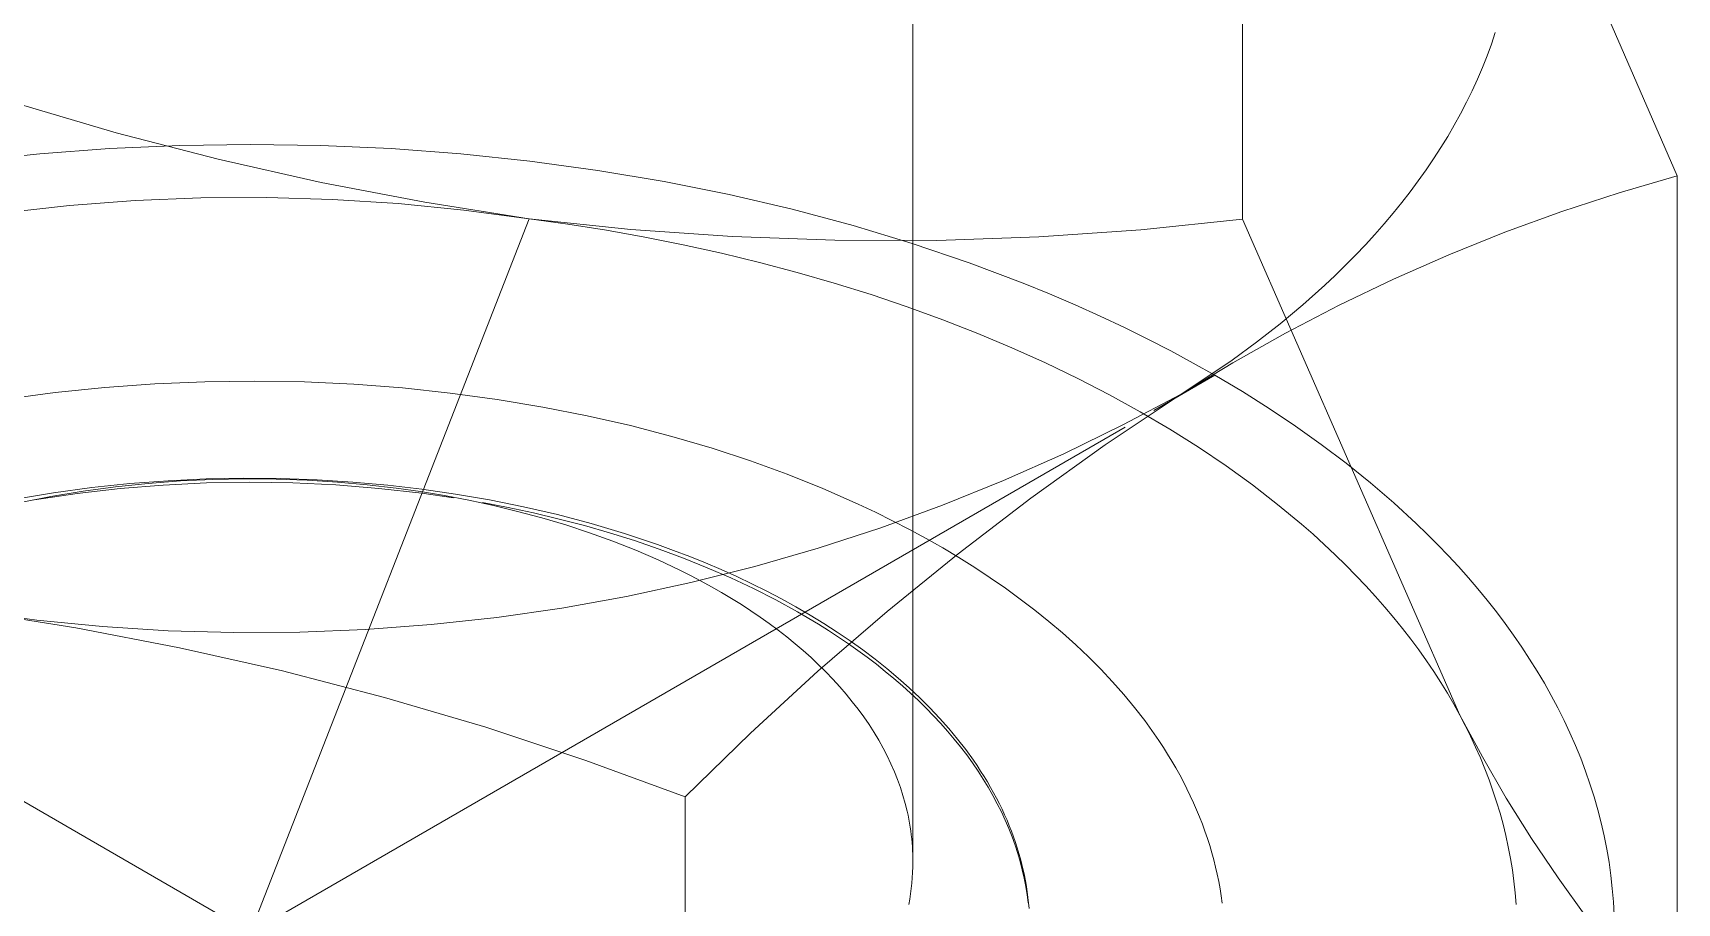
# Model space of a CAD drawing. Header units: millimetres. Extents: x -111 to 4919, y -143 to 3304.
# Drawn here: x 4696.17 to 4704.61, y 1539.37 to 1543.83 of the extents above; entities that cross this region are included whole.
import ezdxf

# ---------------------------------------------------------------- set-up
doc = ezdxf.new("R2010")
doc.units = ezdxf.units.MM
doc.layers.add('ZANO_R', color=7, linetype='Continuous', lineweight=0)

msp = doc.modelspace()

# ---------------------------------------------------------------- linework, layer by layer
at = {"layer": 'ZANO_R'}
for p, q in [((4700.6866, 1547.7956), (4700.6866, 1539.5808)), ((4702.3777, 1547.2343), (4702.3777, 1542.8751)), ((4704.6081, 1543.0967), (4703.5524, 1545.5276)), ((4703.6752, 1543.8327), (4703.6548, 1543.7725)), ((4703.6326, 1543.7124), (4703.6088, 1543.6526)), ((4703.6548, 1543.7725), (4703.6326, 1543.7124)), ((4703.6088, 1543.6526), (4703.5833, 1543.593)), ((4703.556, 1543.5337), (4703.5272, 1543.4747)), ((4703.5833, 1543.593), (4703.556, 1543.5337)), ((4696.5978, 1543.3188), (4696.0784, 1543.4719)), ((4703.5272, 1543.4747), (4703.4966, 1543.416)), ((4703.4645, 1543.3576), (4703.4307, 1543.2996)), ((4703.4966, 1543.416), (4703.4645, 1543.3576)), ((4697.1219, 1543.1826), (4696.5978, 1543.3188)), ((4703.4307, 1543.2996), (4703.3953, 1543.242)), ((4695.8522, 1543.1727), (4696.2058, 1543.21)), ((4696.2058, 1543.21), (4696.5636, 1543.2369)), ((4696.5636, 1543.2369), (4696.9244, 1543.2531)), ((4696.9244, 1543.2531), (4697.2866, 1543.2585)), ((4697.6501, 1543.0637), (4697.1219, 1543.1826)), ((4697.2866, 1543.2585), (4697.6487, 1543.2531)), ((4697.6487, 1543.2531), (4698.0095, 1543.2369)), ((4698.0095, 1543.2369), (4698.3673, 1543.21)), ((4698.3673, 1543.21), (4698.7209, 1543.1727)), ((4703.3583, 1543.1847), (4703.3198, 1543.1279)), ((4703.3953, 1543.242), (4703.3583, 1543.1847)), ((4698.7209, 1543.1727), (4699.0689, 1543.1253)), ((4699.0689, 1543.1253), (4699.4099, 1543.0681)), ((4703.3198, 1543.1279), (4703.2797, 1543.0715)), ((4698.182, 1542.9621), (4697.6501, 1543.0637)), ((4699.4099, 1543.0681), (4699.7429, 1543.0015)), ((4703.2381, 1543.0156), (4703.1951, 1542.9601)), ((4703.2797, 1543.0715), (4703.2381, 1543.0156)), ((4704.3104, 1543.0102), (4704.6081, 1543.0967)), ((4704.6081, 1538.7375), (4704.6081, 1543.0967)), ((4696.0227, 1542.9085), (4696.3585, 1542.9452)), ((4696.3585, 1542.9452), (4696.6954, 1542.9704)), ((4696.6954, 1542.9704), (4697.033, 1542.984)), ((4697.033, 1542.984), (4697.3708, 1542.986)), ((4697.3708, 1542.986), (4697.7085, 1542.9763)), ((4697.7085, 1542.9763), (4698.0457, 1542.9551)), ((4698.0457, 1542.9551), (4698.3819, 1542.9222)), ((4698.7169, 1542.8778), (4698.182, 1542.9621)), ((4699.7429, 1543.0015), (4700.0668, 1542.9261)), ((4703.1951, 1542.9601), (4703.1505, 1542.9052)), ((4704.0157, 1542.9139), (4704.3104, 1543.0102)), ((4695.8562, 1535.5563), (4698.7169, 1542.8778)), ((4698.3819, 1542.9222), (4698.7169, 1542.8778)), ((4698.7169, 1542.8778), (4698.9151, 1542.8501)), ((4699.2382, 1542.8227), (4698.7169, 1542.8778)), ((4698.9151, 1542.8501), (4699.1133, 1542.8186)), ((4700.0668, 1542.9261), (4700.3805, 1542.8423)), ((4702.3777, 1542.8751), (4701.8562, 1542.8207)), ((4702.3777, 1542.8751), (4703.4929, 1540.3323)), ((4703.1045, 1542.8508), (4703.0571, 1542.7969)), ((4703.1505, 1542.9052), (4703.1045, 1542.8508)), ((4703.7243, 1542.8081), (4704.0157, 1542.9139)), ((4699.1133, 1542.8186), (4699.3111, 1542.7832)), ((4699.7611, 1542.7858), (4699.2382, 1542.8227)), ((4699.3111, 1542.7832), (4699.5082, 1542.7438)), ((4700.2851, 1542.7671), (4699.7611, 1542.7858)), ((4700.8093, 1542.7667), (4700.2851, 1542.7671)), ((4700.3805, 1542.8423), (4700.6833, 1542.7508)), ((4701.3332, 1542.7846), (4700.8093, 1542.7667)), ((4701.8562, 1542.8207), (4701.3332, 1542.7846)), ((4703.0571, 1542.7969), (4703.0082, 1542.7436)), ((4703.4366, 1542.6928), (4703.7243, 1542.8081)), ((4699.5082, 1542.7438), (4699.7043, 1542.7006)), ((4699.7043, 1542.7006), (4699.899, 1542.6534)), ((4700.6833, 1542.7508), (4700.9743, 1542.6522)), ((4702.958, 1542.6909), (4702.9065, 1542.6387)), ((4703.0082, 1542.7436), (4702.958, 1542.6909)), ((4703.1527, 1542.5681), (4703.4366, 1542.6928)), ((4699.899, 1542.6534), (4700.092, 1542.6023)), ((4700.092, 1542.6023), (4700.2829, 1542.5473)), ((4700.9743, 1542.6522), (4701.253, 1542.5471)), ((4702.9065, 1542.6387), (4702.8537, 1542.5872)), ((4700.2829, 1542.5473), (4700.4715, 1542.4885)), ((4701.253, 1542.5471), (4701.3876, 1542.4923)), ((4702.7996, 1542.5363), (4702.6877, 1542.4364)), ((4702.8537, 1542.5872), (4702.7996, 1542.5363)), ((4702.8731, 1542.4342), (4703.1527, 1542.5681)), ((4700.4715, 1542.4885), (4700.6572, 1542.4258)), ((4700.6572, 1542.4258), (4700.8399, 1542.3594)), ((4701.3876, 1542.4923), (4701.5189, 1542.4361)), ((4701.5189, 1542.4361), (4701.6469, 1542.3787)), ((4702.6877, 1542.4364), (4702.571, 1542.3391)), ((4702.598, 1542.2913), (4702.8731, 1542.4342)), ((4700.8399, 1542.3594), (4701.0192, 1542.2894)), ((4701.6469, 1542.3787), (4701.7715, 1542.32)), ((4702.571, 1542.3391), (4702.4499, 1542.2447)), ((4701.0192, 1542.2894), (4701.1947, 1542.2157)), ((4701.7715, 1542.32), (4701.8928, 1542.2602)), ((4701.8928, 1542.2602), (4702.0107, 1542.1993)), ((4702.3277, 1542.1394), (4702.598, 1542.2913)), ((4701.1947, 1542.2157), (4701.3661, 1542.1386)), ((4702.0107, 1542.1993), (4702.1252, 1542.1375)), ((4702.4499, 1542.2447), (4702.3246, 1542.1531)), ((4701.3661, 1542.1386), (4701.5332, 1542.0582)), ((4702.0626, 1541.9787), (4702.3277, 1542.1394)), ((4702.1252, 1542.1375), (4702.2363, 1542.0748)), ((4702.3246, 1542.1531), (4702.1954, 1542.0644)), ((4696.2844, 1541.9865), (4696.5392, 1542.0126)), ((4696.5392, 1542.0126), (4696.7957, 1542.0311)), ((4696.7957, 1542.0311), (4697.0527, 1542.0419)), ((4697.0527, 1542.0419), (4697.3094, 1542.045)), ((4697.3094, 1542.045), (4697.5647, 1542.0406)), ((4697.5647, 1542.0406), (4697.8175, 1542.0287)), ((4697.8175, 1542.0287), (4698.0671, 1542.0096)), ((4698.0671, 1542.0096), (4698.3124, 1541.9836)), ((4701.5332, 1542.0582), (4701.6956, 1541.9745)), ((4701.922, 1541.8933), (4702.2363, 1542.0748)), ((4702.1954, 1542.0644), (4702.0626, 1541.9787)), ((4702.2363, 1542.0748), (4702.377, 1541.9912)), ((4696.0323, 1541.9527), (4696.2844, 1541.9865)), ((4698.3124, 1541.9836), (4698.5527, 1541.9509)), ((4698.5527, 1541.9509), (4698.7873, 1541.9119)), ((4701.673, 1541.7173), (4702.0626, 1541.9787)), ((4701.6956, 1541.9745), (4701.853, 1541.8877)), ((4702.0626, 1541.9787), (4701.7641, 1541.8205)), ((4702.377, 1541.9912), (4702.5149, 1541.9043)), ((4692.72, 1541.8535), (4701.8843, 1536.5625)), ((4698.7873, 1541.9119), (4699.0154, 1541.867)), ((4699.0154, 1541.867), (4699.2365, 1541.8165)), ((4701.853, 1541.8877), (4702.0053, 1541.798)), ((4702.5149, 1541.9043), (4702.65, 1541.8141)), ((4692.4386, 1536.4181), (4701.7761, 1541.8091)), ((4699.2365, 1541.8165), (4699.45, 1541.7608)), ((4699.45, 1541.7608), (4699.6557, 1541.7004)), ((4701.7641, 1541.8205), (4701.4603, 1541.6727)), ((4702.0053, 1541.798), (4702.1521, 1541.7055)), ((4702.65, 1541.8141), (4702.7817, 1541.7206)), ((4699.6557, 1541.7004), (4699.853, 1541.6358)), ((4701.4603, 1541.6727), (4701.1516, 1541.5354)), ((4701.2914, 1541.4442), (4701.673, 1541.7173)), ((4702.1521, 1541.7055), (4702.2932, 1541.6103)), ((4702.7817, 1541.7206), (4702.9098, 1541.6239)), ((4699.853, 1541.6358), (4700.0417, 1541.5672)), ((4702.2932, 1541.6103), (4702.4284, 1541.5128)), ((4702.9098, 1541.6239), (4703.0341, 1541.524)), ((4696.4723, 1541.4988), (4696.2763, 1541.4723)), ((4696.5945, 1541.5027), (4696.4278, 1541.4802)), ((4696.6687, 1541.5195), (4696.4723, 1541.4988)), ((4696.7613, 1541.5203), (4696.5945, 1541.5027)), ((4696.8392, 1541.5118), (4696.6182, 1541.4937)), ((4696.8645, 1541.5343), (4696.6687, 1541.5195)), ((4696.9278, 1541.5329), (4696.7613, 1541.5203)), ((4697.0606, 1541.5227), (4696.8392, 1541.5118)), ((4697.0591, 1541.5435), (4696.8645, 1541.5343)), ((4697.0932, 1541.5406), (4696.9278, 1541.5329)), ((4697.2518, 1541.5471), (4697.0591, 1541.5435)), ((4697.2823, 1541.5265), (4697.0606, 1541.5227)), ((4697.257, 1541.5437), (4697.0932, 1541.5406)), ((4697.442, 1541.5454), (4697.2518, 1541.5471)), ((4697.4187, 1541.5423), (4697.257, 1541.5437)), ((4697.504, 1541.5231), (4697.2823, 1541.5265)), ((4697.5777, 1541.5366), (4697.4187, 1541.5423)), ((4697.6291, 1541.5387), (4697.442, 1541.5454)), ((4697.7254, 1541.5125), (4697.504, 1541.5231)), ((4697.7337, 1541.5268), (4697.5777, 1541.5366)), ((4697.8126, 1541.5271), (4697.6291, 1541.5387)), ((4697.9464, 1541.4947), (4697.7254, 1541.5125)), ((4697.8861, 1541.5131), (4697.7337, 1541.5268)), ((4697.9919, 1541.511), (4697.8126, 1541.5271)), ((4698.0347, 1541.4957), (4697.8861, 1541.5131)), ((4698.1667, 1541.4698), (4697.9464, 1541.4947)), ((4698.1667, 1541.4906), (4697.9919, 1541.511)), ((4698.1588, 1541.4781), (4698.0347, 1541.4957)), ((4700.0417, 1541.5672), (4700.225, 1541.4939)), ((4701.1516, 1541.5354), (4700.8384, 1541.4087)), ((4702.4284, 1541.5128), (4702.5576, 1541.4129)), ((4703.0341, 1541.524), (4703.1541, 1541.421)), ((4696.2763, 1541.4723), (4696.0812, 1541.4399)), ((4696.262, 1541.4526), (4696.0979, 1541.4199)), ((4696.3979, 1541.4684), (4696.1786, 1541.4361)), ((4696.4278, 1541.4802), (4696.262, 1541.4526)), ((4696.6182, 1541.4937), (4696.3979, 1541.4684)), ((4698.2834, 1541.4575), (4698.1588, 1541.4781)), ((4698.3398, 1541.4657), (4698.1667, 1541.4906)), ((4698.3292, 1541.4466), (4698.1667, 1541.4698)), ((4698.4084, 1541.4339), (4698.2834, 1541.4575)), ((4698.5138, 1541.4358), (4698.3398, 1541.4657)), ((4698.5334, 1541.4071), (4698.4084, 1541.4339)), ((4698.6091, 1541.3966), (4698.4782, 1541.4216)), ((4698.6881, 1541.4008), (4698.5138, 1541.4358)), ((4700.225, 1541.4939), (4700.4055, 1541.4146)), ((4700.4055, 1541.4146), (4700.4944, 1541.3726)), ((4700.9183, 1541.1596), (4701.2914, 1541.4442)), ((4702.5576, 1541.4129), (4702.6806, 1541.311)), ((4703.1541, 1541.421), (4703.2697, 1541.3149)), ((4698.658, 1541.377), (4698.5334, 1541.4071)), ((4698.7399, 1541.3686), (4698.6091, 1541.3966)), ((4698.7819, 1541.3438), (4698.658, 1541.377)), ((4698.8621, 1541.3605), (4698.6881, 1541.4008)), ((4698.8704, 1541.3377), (4698.7399, 1541.3686)), ((4698.9049, 1541.3072), (4698.7819, 1541.3438)), ((4699.0351, 1541.3149), (4698.8621, 1541.3605)), ((4699.0003, 1541.3038), (4698.8704, 1541.3377)), ((4700.4944, 1541.3726), (4700.5824, 1541.3291)), ((4700.8384, 1541.4087), (4700.521, 1541.293)), ((4700.5824, 1541.3291), (4700.6693, 1541.2841)), ((4699.0264, 1541.2673), (4698.9049, 1541.3072)), ((4699.1294, 1541.2667), (4699.0003, 1541.3038)), ((4699.1461, 1541.2242), (4699.0264, 1541.2673)), ((4699.2064, 1541.2638), (4699.0351, 1541.3149)), ((4699.2574, 1541.2267), (4699.1294, 1541.2667)), ((4699.3754, 1541.2073), (4699.2064, 1541.2638)), ((4700.521, 1541.293), (4700.1998, 1541.1882)), ((4700.6693, 1541.2841), (4700.7549, 1541.2376)), ((4702.6806, 1541.311), (4702.7397, 1541.2593)), ((4702.7397, 1541.2593), (4702.7973, 1541.2072)), ((4703.2697, 1541.3149), (4703.3256, 1541.2607)), ((4703.3256, 1541.2607), (4703.3804, 1541.2058)), ((4699.2637, 1541.1778), (4699.1461, 1541.2242)), ((4699.3839, 1541.1835), (4699.2574, 1541.2267)), ((4699.3788, 1541.1282), (4699.2637, 1541.1778)), ((4699.4587, 1541.177), (4699.3754, 1541.2073)), ((4699.5086, 1541.1374), (4699.3839, 1541.1835)), ((4699.5412, 1541.1454), (4699.4587, 1541.177)), ((4700.1998, 1541.1882), (4699.8752, 1541.0945)), ((4700.554, 1540.864), (4700.9183, 1541.1596)), ((4700.7549, 1541.2376), (4700.8393, 1541.1895)), ((4700.8393, 1541.1895), (4700.9222, 1541.14)), ((4702.7973, 1541.2072), (4702.8532, 1541.1547)), ((4703.3804, 1541.2058), (4703.4338, 1541.1502)), ((4699.4909, 1541.0754), (4699.3788, 1541.1282)), ((4699.5457, 1541.0478), (4699.4909, 1541.0754)), ((4699.6312, 1541.0881), (4699.5086, 1541.1374)), ((4699.6228, 1541.1124), (4699.5412, 1541.1454)), ((4699.8752, 1541.0945), (4699.5476, 1541.012)), ((4699.7032, 1541.0781), (4699.6228, 1541.1124)), ((4699.7513, 1541.0359), (4699.6312, 1541.0881)), ((4699.7825, 1541.0424), (4699.7032, 1541.0781)), ((4700.9222, 1541.14), (4701.0036, 1541.089)), ((4701.0036, 1541.089), (4701.0834, 1541.0366)), ((4702.8532, 1541.1547), (4702.9074, 1541.1017)), ((4702.9074, 1541.1017), (4702.9601, 1541.0484)), ((4703.4338, 1541.1502), (4703.486, 1541.0939)), ((4703.486, 1541.0939), (4703.5368, 1541.0368)), ((4699.5476, 1541.012), (4699.2173, 1540.9409)), ((4699.5997, 1541.0195), (4699.5457, 1541.0478)), ((4699.6527, 1540.9904), (4699.5997, 1541.0195)), ((4699.7048, 1540.9607), (4699.6527, 1540.9904)), ((4699.8688, 1540.9808), (4699.7513, 1541.0359)), ((4699.8606, 1541.0055), (4699.7825, 1541.0424)), ((4699.9373, 1540.9673), (4699.8606, 1541.0055)), ((4701.0834, 1541.0366), (4701.1615, 1540.9827)), ((4702.9601, 1541.0484), (4703.011, 1540.9947)), ((4703.011, 1540.9947), (4703.0604, 1540.9407)), ((4703.5368, 1541.0368), (4703.5862, 1540.9791)), ((4699.2173, 1540.9409), (4698.8848, 1540.8811)), ((4699.7559, 1540.9302), (4699.7048, 1540.9607)), ((4699.806, 1540.899), (4699.7559, 1540.9302)), ((4699.9832, 1540.9227), (4699.8688, 1540.9808)), ((4700.0126, 1540.9279), (4699.9373, 1540.9673)), ((4700.0943, 1540.8619), (4699.9832, 1540.9227)), ((4700.0863, 1540.8872), (4700.0126, 1540.9279)), ((4701.1615, 1540.9827), (4701.2377, 1540.9273)), ((4701.2377, 1540.9273), (4701.3119, 1540.8706)), ((4703.0604, 1540.9407), (4703.108, 1540.8864)), ((4703.5862, 1540.9791), (4703.6341, 1540.9208)), ((4703.6341, 1540.9208), (4703.6806, 1540.8618)), ((4695.8562, 1540.8635), (4696.3911, 1540.7793)), ((4696.1912, 1540.8191), (4695.8562, 1540.8635)), ((4698.5504, 1540.8328), (4698.2146, 1540.7961)), ((4698.8848, 1540.8811), (4698.5504, 1540.8328)), ((4699.8549, 1540.8671), (4699.806, 1540.899)), ((4699.9027, 1540.8346), (4699.8549, 1540.8671)), ((4699.9494, 1540.8014), (4699.9027, 1540.8346)), ((4700.1585, 1540.8453), (4700.0863, 1540.8872)), ((4700.2017, 1540.7984), (4700.0943, 1540.8619)), ((4700.2289, 1540.8022), (4700.1585, 1540.8453)), ((4700.1988, 1540.5574), (4700.554, 1540.864)), ((4701.3119, 1540.8706), (4701.3841, 1540.8126)), ((4703.108, 1540.8864), (4703.154, 1540.8318)), ((4703.154, 1540.8318), (4703.1984, 1540.777)), ((4703.6806, 1540.8618), (4703.7257, 1540.8022)), ((4696.5274, 1540.7863), (4696.1912, 1540.8191)), ((4696.3911, 1540.7793), (4696.923, 1540.6777)), ((4696.8646, 1540.765), (4696.5274, 1540.7863)), ((4697.2023, 1540.7554), (4696.8646, 1540.765)), ((4697.5401, 1540.7573), (4697.2023, 1540.7554)), ((4697.8777, 1540.7709), (4697.5401, 1540.7573)), ((4698.2146, 1540.7961), (4697.8777, 1540.7709)), ((4699.9948, 1540.7676), (4699.9494, 1540.8014)), ((4700.039, 1540.7332), (4699.9948, 1540.7676)), ((4700.2539, 1540.7657), (4700.2017, 1540.7984)), ((4700.2976, 1540.7581), (4700.2289, 1540.8022)), ((4700.3051, 1540.7323), (4700.2539, 1540.7657)), ((4700.3644, 1540.7128), (4700.2976, 1540.7581)), ((4701.3841, 1540.8126), (4701.4541, 1540.7532)), ((4701.4541, 1540.7532), (4701.5219, 1540.6925)), ((4703.1984, 1540.777), (4703.241, 1540.722)), ((4703.7257, 1540.8022), (4703.7692, 1540.7419)), ((4703.7692, 1540.7419), (4703.8111, 1540.6811)), ((4696.923, 1540.6777), (4697.4512, 1540.5588)), ((4700.0819, 1540.6983), (4700.039, 1540.7332)), ((4700.1235, 1540.6628), (4700.0819, 1540.6983)), ((4700.1638, 1540.6267), (4700.1235, 1540.6628)), ((4700.3553, 1540.6983), (4700.3051, 1540.7323)), ((4700.4044, 1540.6638), (4700.3553, 1540.6983)), ((4700.4293, 1540.6665), (4700.3644, 1540.7128)), ((4700.4524, 1540.6286), (4700.4044, 1540.6638)), ((4700.4922, 1540.6191), (4700.4293, 1540.6665)), ((4701.5219, 1540.6925), (4701.5873, 1540.6306)), ((4703.241, 1540.722), (4703.282, 1540.6667)), ((4703.282, 1540.6667), (4703.3213, 1540.6113)), ((4703.8111, 1540.6811), (4703.8514, 1540.6197)), ((4700.2026, 1540.5902), (4700.1638, 1540.6267)), ((4700.2401, 1540.5532), (4700.2026, 1540.5902)), ((4700.4992, 1540.5929), (4700.4524, 1540.6286)), ((4700.553, 1540.5708), (4700.4922, 1540.6191)), ((4700.5449, 1540.5566), (4700.4992, 1540.5929)), ((4700.6116, 1540.5215), (4700.553, 1540.5708)), ((4701.5873, 1540.6306), (4701.6503, 1540.5675)), ((4701.6503, 1540.5675), (4701.7107, 1540.5033)), ((4703.3213, 1540.6113), (4703.359, 1540.5557)), ((4703.8514, 1540.6197), (4703.8901, 1540.5578)), ((4697.4512, 1540.5588), (4697.9753, 1540.4227)), ((4699.853, 1540.2402), (4700.1988, 1540.5574)), ((4700.2762, 1540.5157), (4700.2401, 1540.5532)), ((4700.3108, 1540.4779), (4700.2762, 1540.5157)), ((4700.5893, 1540.5198), (4700.5449, 1540.5566)), ((4700.6325, 1540.4825), (4700.5893, 1540.5198)), ((4700.668, 1540.4714), (4700.6116, 1540.5215)), ((4700.6745, 1540.4448), (4700.6325, 1540.4825)), ((4701.7107, 1540.5033), (4701.7685, 1540.4379)), ((4703.359, 1540.5557), (4703.3949, 1540.5)), ((4703.3949, 1540.5), (4703.4292, 1540.4442)), ((4703.8901, 1540.5578), (4703.9272, 1540.4953)), ((4703.9272, 1540.4953), (4703.9626, 1540.4323)), ((4697.9753, 1540.4227), (4698.4947, 1540.2695)), ((4700.3439, 1540.4396), (4700.3108, 1540.4779)), ((4700.3755, 1540.401), (4700.3439, 1540.4396)), ((4700.4057, 1540.3621), (4700.3755, 1540.401)), ((4700.7222, 1540.4205), (4700.668, 1540.4714)), ((4700.7152, 1540.4065), (4700.6745, 1540.4448)), ((4700.7546, 1540.3678), (4700.7152, 1540.4065)), ((4700.7741, 1540.3688), (4700.7222, 1540.4205)), ((4701.7685, 1540.4379), (4701.8235, 1540.3715)), ((4703.4292, 1540.4442), (4703.4619, 1540.3883)), ((4703.9626, 1540.4323), (4703.9963, 1540.3688)), ((4700.4343, 1540.3228), (4700.4057, 1540.3621)), ((4700.4614, 1540.2833), (4700.4343, 1540.3228)), ((4700.7926, 1540.3287), (4700.7546, 1540.3678)), ((4700.8236, 1540.3163), (4700.7741, 1540.3688)), ((4700.8293, 1540.2893), (4700.7926, 1540.3287)), ((4700.8706, 1540.2632), (4700.8236, 1540.3163)), ((4701.8235, 1540.3715), (4701.8758, 1540.3041)), ((4703.4619, 1540.3883), (4703.4929, 1540.3323)), ((4703.4929, 1540.3323), (4703.5213, 1540.2782)), ((4703.4929, 1540.3323), (4703.6086, 1540.1175)), ((4703.9963, 1540.3688), (4704.0282, 1540.3049)), ((4698.4947, 1540.2695), (4699.0088, 1540.0994)), ((4699.517, 1539.9127), (4699.853, 1540.2402)), ((4700.4869, 1540.2435), (4700.4614, 1540.2833)), ((4700.5109, 1540.2035), (4700.4869, 1540.2435)), ((4700.8647, 1540.2494), (4700.8293, 1540.2893)), ((4700.8986, 1540.2092), (4700.8647, 1540.2494)), ((4700.9153, 1540.2095), (4700.8706, 1540.2632)), ((4701.8758, 1540.3041), (4701.9252, 1540.2358)), ((4701.9252, 1540.2358), (4701.9488, 1540.2013)), ((4703.5213, 1540.2782), (4703.5484, 1540.2236)), ((4704.0282, 1540.3049), (4704.0584, 1540.2405)), ((4704.0584, 1540.2405), (4704.0868, 1540.1757)), ((4700.5334, 1540.1634), (4700.5109, 1540.2035)), ((4700.5543, 1540.1231), (4700.5334, 1540.1634)), ((4700.9312, 1540.1686), (4700.8986, 1540.2092)), ((4700.9574, 1540.1552), (4700.9153, 1540.2095)), ((4700.9624, 1540.1278), (4700.9312, 1540.1686)), ((4700.997, 1540.1004), (4700.9574, 1540.1552)), ((4701.9488, 1540.2013), (4701.9716, 1540.1666)), ((4701.9716, 1540.1666), (4701.9937, 1540.1317)), ((4703.5484, 1540.2236), (4703.5742, 1540.1685)), ((4703.5742, 1540.1685), (4703.5986, 1540.1131)), ((4704.0868, 1540.1757), (4704.1133, 1540.1106)), ((4699.0088, 1540.0994), (4699.517, 1539.9127)), ((4700.5736, 1540.0826), (4700.5543, 1540.1231)), ((4700.5914, 1540.0421), (4700.5736, 1540.0826)), ((4700.9921, 1540.0867), (4700.9624, 1540.1278)), ((4701.0205, 1540.0453), (4700.9921, 1540.0867)), ((4701.0159, 1540.0729), (4700.997, 1540.1004)), ((4701.0341, 1540.0452), (4701.0159, 1540.0729)), ((4701.9937, 1540.1317), (4702.015, 1540.0966)), ((4702.015, 1540.0966), (4702.0356, 1540.0613)), ((4702.0356, 1540.0613), (4702.0554, 1540.0259)), ((4703.5986, 1540.1131), (4703.6216, 1540.0572)), ((4703.6086, 1540.1175), (4703.7313, 1539.9067)), ((4704.1133, 1540.1106), (4704.1381, 1540.045)), ((4700.6076, 1540.0015), (4700.5914, 1540.0421)), ((4700.6222, 1539.9608), (4700.6076, 1540.0015)), ((4701.0473, 1540.0037), (4701.0205, 1540.0453)), ((4701.0517, 1540.0174), (4701.0341, 1540.0452)), ((4701.0728, 1539.9619), (4701.0473, 1540.0037)), ((4701.0687, 1539.9896), (4701.0517, 1540.0174)), ((4701.085, 1539.9617), (4701.0687, 1539.9896)), ((4702.0554, 1540.0259), (4702.0744, 1539.9902)), ((4702.0744, 1539.9902), (4702.0926, 1539.9545)), ((4703.6216, 1540.0572), (4703.6432, 1540.0009)), ((4703.6432, 1540.0009), (4703.6633, 1539.9443)), ((4704.1381, 1540.045), (4704.161, 1539.9791)), ((4704.161, 1539.9791), (4704.182, 1539.9129)), ((4699.517, 1535.5535), (4699.517, 1539.9127)), ((4700.6354, 1539.9202), (4700.6222, 1539.9608)), ((4700.647, 1539.8795), (4700.6354, 1539.9202)), ((4701.0968, 1539.9199), (4701.0728, 1539.9619)), ((4701.1006, 1539.9337), (4701.085, 1539.9617)), ((4701.1193, 1539.8778), (4701.0968, 1539.9199)), ((4701.1157, 1539.9056), (4701.1006, 1539.9337)), ((4701.13, 1539.8775), (4701.1157, 1539.9056)), ((4702.0926, 1539.9545), (4702.11, 1539.9185)), ((4702.11, 1539.9185), (4702.1267, 1539.8824)), ((4703.6633, 1539.9443), (4703.682, 1539.8873)), ((4703.7313, 1539.9067), (4703.861, 1539.7)), ((4704.182, 1539.9129), (4704.2012, 1539.8464)), ((4700.657, 1539.839), (4700.647, 1539.8795)), ((4700.6615, 1539.8187), (4700.657, 1539.839)), ((4700.6656, 1539.7984), (4700.6615, 1539.8187)), ((4701.1404, 1539.8355), (4701.1193, 1539.8778)), ((4701.1438, 1539.8493), (4701.13, 1539.8775)), ((4701.1601, 1539.7931), (4701.1404, 1539.8355)), ((4701.1569, 1539.8211), (4701.1438, 1539.8493)), ((4701.1693, 1539.7928), (4701.1569, 1539.8211)), ((4702.1267, 1539.8824), (4702.1425, 1539.8462)), ((4702.1425, 1539.8462), (4702.1575, 1539.8099)), ((4702.1575, 1539.8099), (4702.1717, 1539.7734)), ((4703.682, 1539.8873), (4703.6993, 1539.83)), ((4703.6993, 1539.83), (4703.715, 1539.7723)), ((4704.2012, 1539.8464), (4704.2184, 1539.7796)), ((4700.6693, 1539.7782), (4700.6656, 1539.7984)), ((4700.6727, 1539.758), (4700.6693, 1539.7782)), ((4700.6757, 1539.7379), (4700.6727, 1539.758)), ((4700.6783, 1539.7177), (4700.6757, 1539.7379)), ((4701.1783, 1539.7507), (4701.1601, 1539.7931)), ((4701.1811, 1539.7645), (4701.1693, 1539.7928)), ((4701.1951, 1539.7082), (4701.1783, 1539.7507)), ((4701.1923, 1539.7362), (4701.1811, 1539.7645)), ((4701.2028, 1539.7079), (4701.1923, 1539.7362)), ((4702.1717, 1539.7734), (4702.1851, 1539.7369)), ((4702.1851, 1539.7369), (4702.1977, 1539.7002)), ((4703.715, 1539.7723), (4703.7292, 1539.7144)), ((4704.2184, 1539.7796), (4704.2337, 1539.7126)), ((4700.6805, 1539.6976), (4700.6783, 1539.7177)), ((4700.6824, 1539.6776), (4700.6805, 1539.6976)), ((4700.684, 1539.6576), (4700.6824, 1539.6776)), ((4700.6851, 1539.6376), (4700.684, 1539.6576)), ((4701.2104, 1539.6656), (4701.1951, 1539.7082)), ((4701.2127, 1539.6795), (4701.2028, 1539.7079)), ((4701.2242, 1539.6231), (4701.2104, 1539.6656)), ((4701.2219, 1539.6512), (4701.2127, 1539.6795)), ((4701.2306, 1539.6229), (4701.2219, 1539.6512)), ((4702.1977, 1539.7002), (4702.2094, 1539.6635)), ((4702.2094, 1539.6635), (4702.2203, 1539.6267)), ((4703.7292, 1539.7144), (4703.7419, 1539.6561)), ((4703.7419, 1539.6561), (4703.753, 1539.5976)), ((4703.861, 1539.7), (4703.9974, 1539.4978)), ((4704.2337, 1539.7126), (4704.2471, 1539.6454)), ((4704.2471, 1539.6454), (4704.2586, 1539.5781)), ((4700.686, 1539.6177), (4700.6851, 1539.6376)), ((4700.6864, 1539.5979), (4700.686, 1539.6177)), ((4700.6861, 1539.5533), (4700.6866, 1539.5808)), ((4701.2367, 1539.5806), (4701.2242, 1539.6231)), ((4701.2385, 1539.5945), (4701.2306, 1539.6229)), ((4701.2477, 1539.538), (4701.2367, 1539.5806)), ((4701.2459, 1539.5662), (4701.2385, 1539.5945)), ((4701.2526, 1539.5379), (4701.2459, 1539.5662)), ((4702.2203, 1539.6267), (4702.2304, 1539.5898)), ((4702.2304, 1539.5898), (4702.2396, 1539.5528)), ((4703.753, 1539.5976), (4703.7626, 1539.5389)), ((4704.2586, 1539.5781), (4704.2681, 1539.5105)), ((4700.678, 1539.4431), (4700.681, 1539.4706)), ((4700.681, 1539.4706), (4700.6834, 1539.4982)), ((4700.6834, 1539.4982), (4700.6851, 1539.5258)), ((4700.6851, 1539.5258), (4700.6861, 1539.5533)), ((4701.2573, 1539.4956), (4701.2477, 1539.538)), ((4701.2587, 1539.5097), (4701.2526, 1539.5379)), ((4701.2656, 1539.4532), (4701.2573, 1539.4956)), ((4701.2642, 1539.4815), (4701.2587, 1539.5097)), ((4701.2691, 1539.4533), (4701.2642, 1539.4815)), ((4702.2396, 1539.5528), (4702.2481, 1539.5158)), ((4702.2481, 1539.5158), (4702.2556, 1539.4788)), ((4702.2556, 1539.4788), (4702.2624, 1539.4417)), ((4703.7626, 1539.5389), (4703.7706, 1539.4799)), ((4703.7706, 1539.4799), (4703.777, 1539.4207)), ((4703.9974, 1539.4978), (4704.1405, 1539.3002)), ((4704.2681, 1539.5105), (4704.2756, 1539.4429)), ((4700.6652, 1539.3609), (4700.6701, 1539.3882)), ((4700.6701, 1539.3882), (4700.6744, 1539.4156)), ((4700.6744, 1539.4156), (4700.678, 1539.4431)), ((4701.2724, 1539.411), (4701.2656, 1539.4532)), ((4701.2734, 1539.4252), (4701.2691, 1539.4533)), ((4701.2779, 1539.3689), (4701.2724, 1539.411)), ((4701.277, 1539.3971), (4701.2734, 1539.4252)), ((4701.2801, 1539.3691), (4701.277, 1539.3971)), ((4702.2624, 1539.4417), (4702.2683, 1539.4046)), ((4702.2683, 1539.4046), (4702.2734, 1539.3675)), ((4703.777, 1539.4207), (4703.7817, 1539.3613)), ((4704.2756, 1539.4429), (4704.2812, 1539.3751)), ((4701.2825, 1539.3412), (4701.2801, 1539.3691)), ((4704.2812, 1539.3751), (4704.2848, 1539.3073))]:
    msp.add_line(p, q, dxfattribs=at)

doc.saveas('drawing.dxf')
